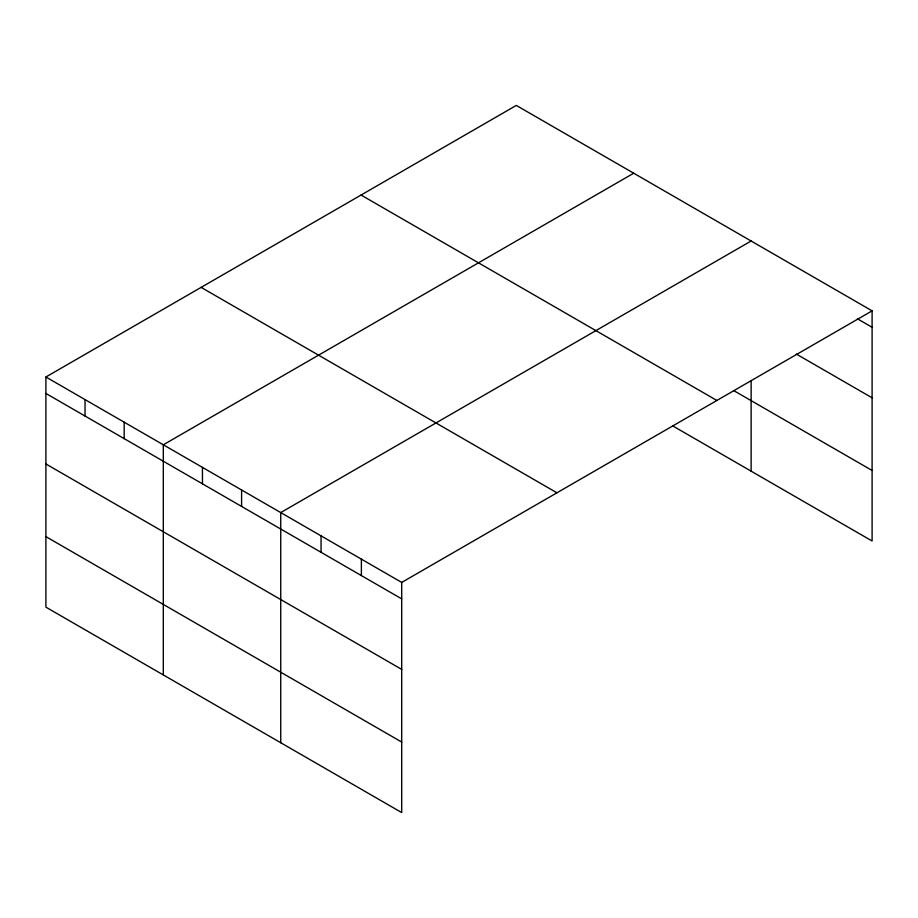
<?xml version="1.0" encoding="UTF-8"?>
<svg xmlns="http://www.w3.org/2000/svg" width="918" height="918" viewBox="0 0 918 918"><rect width="100%" height="100%" fill="white"/><g stroke="black" fill="none" stroke-linecap="round" stroke-linejoin="round"><path stroke-width="1.38" d="M45.9 377L401.705 582.425L401.705 812.579L45.9 607.154L45.9 377L516.295 105.421L872.1 310.846L872.1 541L672.848 425.963M633.707 173.215L163.312 444.794L163.312 674.948M751.131 240.998L280.736 512.577L280.736 742.731M401.705 582.425L872.1 310.846M857.435 318.821L872.1 327.29M796.342 354.073L872.1 397.815M733.998 390.747L872.1 470.475M361.061 195.041L716.866 400.466M201.134 287.38L556.939 492.805M45.9 393.443L401.705 598.869M45.9 463.969L401.705 669.394M45.9 536.628L401.705 742.054M751.131 381.062L751.131 471.152M361.382 559.142L361.382 575.586M321.059 535.86L321.059 552.303M241.595 489.982L241.595 506.426M202.453 467.388L202.453 483.82M124.182 422.2L124.182 438.632M85.041 399.594L85.041 416.038"/></g></svg>
